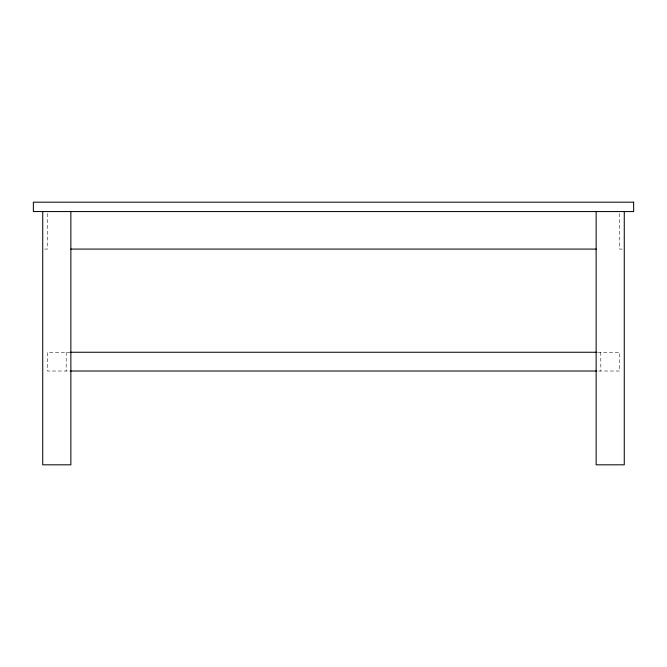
<?xml version="1.0" encoding="UTF-8"?>
<svg xmlns="http://www.w3.org/2000/svg" width="667" height="667" viewBox="0 0 667 667"><rect width="100%" height="100%" fill="white"/><g stroke="black" fill="none" stroke-linecap="round" stroke-linejoin="round"><path stroke-width="0.5" stroke-dasharray="3.33 2.5" d="M44.606 249.083L47.424 249.083L47.424 212.581M622.394 249.083L619.576 249.083L619.576 212.581M70.352 352.259L47.424 352.259L47.424 371.019L70.352 371.019M597.699 352.259L619.576 352.259L619.576 371.019L597.699 371.019M600.817 352.259L600.817 371.019M66.183 352.259L66.183 371.019"/><path stroke-width="1" d="M70.869 249.083L596.131 249.083M70.352 352.259L596.648 352.259M70.352 371.019L596.648 371.019M624.27 211.564L624.27 464.816L596.131 464.816L596.131 211.564M70.869 211.564L70.869 464.816L42.73 464.816L42.73 211.564M633.65 202.184L33.35 202.184L33.35 211.564L633.65 211.564L633.65 202.184"/></g></svg>
